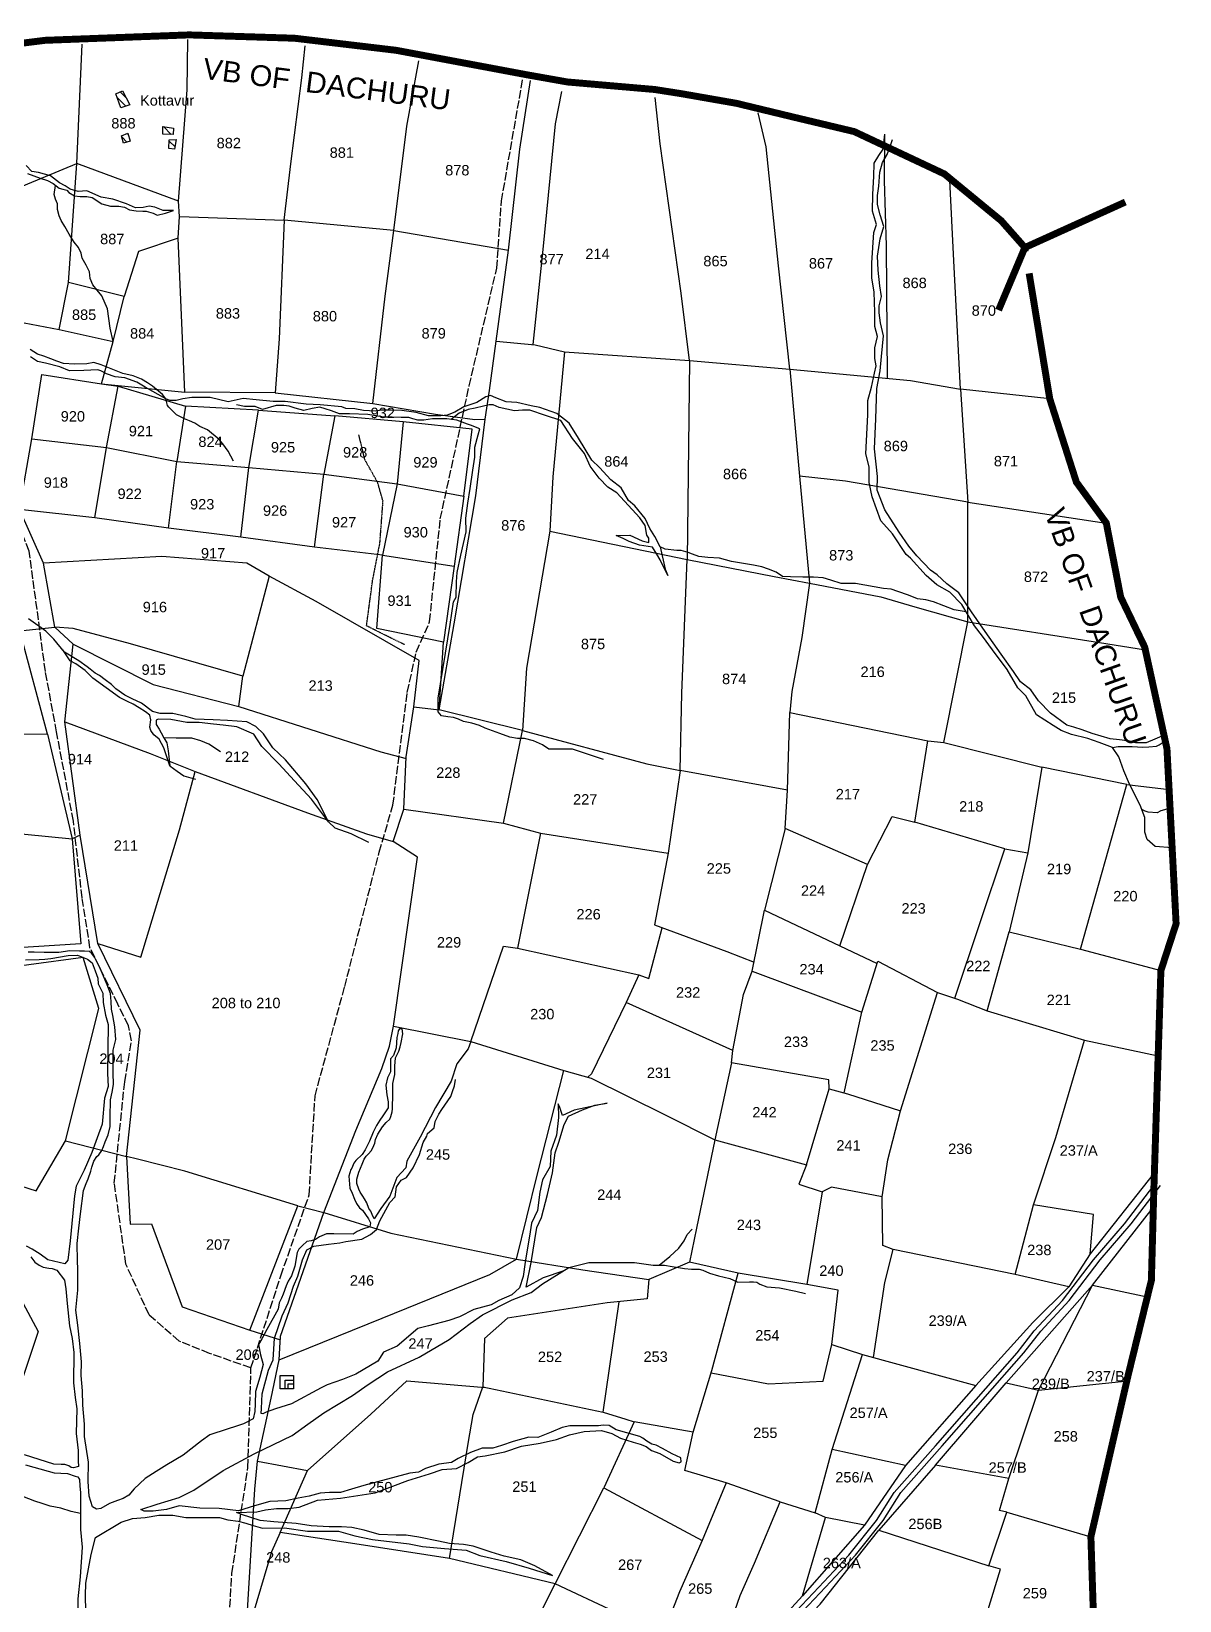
# Model space of a CAD drawing. Header units: inches. Extents: x 339104 to 349025, y 1581789 to 1595836.
# Drawn here: x 345036 to 346689, y 1591636 to 1593895 of the extents above; entities that cross this region are included whole.
import ezdxf

# ---------------------------------------------------------------- set-up
doc = ezdxf.new("R2010")
doc.units = ezdxf.units.IN
doc.header["$MEASUREMENT"] = 0
for name, pattern in [('ACAD_ISO02W100', [15, 12, -3]), ('ACAD_ISO03W100', [30, 12, -18]), ('ACAD_ISO07W100', [3, 0, -3]), ('BORDER', [1.75, 0.5, -0.25, 0.5, -0.25, 0, -0.25])]:
    doc.linetypes.add(name, pattern=pattern)
for name, color, linetype in [('CARTTRACK', 30, 'ACAD_ISO02W100'), ('NALA', 4, 'Continuous'), ('SQUAREWELL', 5, 'Continuous'), ('SURVEY_BND', 7, 'Continuous'), ('SURVEY_NO', 7, 'Continuous'), ('VILLAGE_AREA', 1, 'Continuous'), ('ZTEXT', 7, 'Continuous')]:
    doc.layers.add(name, color=color, linetype=linetype)
for name, color, linetype, lineweight in [('FOOTPATH', 150, 'ACAD_ISO07W100', 30), ('ROAD', 1, 'Continuous', 25), ('VILL_BOUNDARY', 6, 'BORDER', 30)]:
    doc.layers.add(name, color=color, linetype=linetype, lineweight=lineweight)
doc.styles.get("Standard").update_dxf_attribs({"font": 'arial.ttf'})

msp = doc.modelspace()

# ---------------------------------------------------------------- hatches: boundary and pattern name
at = {"layer": 'VILLAGE_AREA'}
h = msp.add_hatch(dxfattribs=at)
h.set_pattern_fill('ANSI31', color=256, scale=70.664181, angle=89.8223, style=0)
h.set_pattern_definition([(134.82225, (338569.871, 1581897.7874), (-6.265237, -6.2264835), [])])
h.paths.add_polyline_path([(345167.1, 1593809.4), (345157.8, 1593805.2), (345164.7, 1593785.1), (345177.6, 1593789.3)])
h.paths.add_polyline_path([(345174.9, 1593748.3), (345166, 1593744.8), (345168.9, 1593734.2), (345178.1, 1593737)])
h.paths.add_polyline_path([(345240.6, 1593755.7), (345225.1, 1593758.1), (345225.4, 1593747.2), (345240, 1593746.7)])
h.paths.add_polyline_path([(345244.7, 1593739.5), (345234.6, 1593739), (345234.1, 1593726.5), (345242.3, 1593725.5)])
h.paths.add_polyline_path([(345142.1, 1593745.7), (345238.3, 1593745.4), (345238.5, 1593799.2), (345142.3, 1593799.5)], flags=9)

# ---------------------------------------------------------------- linework, layer by layer
at = {"layer": 'CARTTRACK'}
for points in [[(345315.6, 1591521.9), (345324.7, 1591675.3), (345347.9, 1591827.7), (345352.2, 1591971), (345395.2, 1592103.8), (345436, 1592220.4), (345444.5, 1592362.9), (345487.1, 1592520), (345536.8, 1592713.7), (345556.6, 1592781.3), (345577.3, 1592943.6), (345590.2, 1593001.6), (345609.4, 1593045.3), (345624.8, 1593193.2), (345666.4, 1593384.7), (345706.1, 1593554.2), (345712.8, 1593650.9), (345743.5, 1593826.3)], [(345352.2, 1591971), (345292.7, 1591992), (345248.7, 1592009.8), (345205.5, 1592047.4), (345172.2, 1592120.4), (345155.4, 1592237.1), (345170.4, 1592383), (345180.4, 1592442), (345175.9, 1592463.7), (345160.6, 1592494.8), (345120.4, 1592575.8), (345109.1, 1592647.9), (345096.6, 1592758.2), (345072.4, 1592886.6), (345056.3, 1592973.8), (345038.3, 1593107.1), (345033.1, 1593146.6), (344987.1, 1593258.8), (344978.7, 1593282.7)]]:
    msp.add_lwpolyline(points, dxfattribs=at)
at = {"layer": 'FOOTPATH', "ltscale": 0.0001}
msp.add_lwpolyline([(345573.6, 1593012), (345538.2, 1593029.4), (345518.6, 1593039.3), (345527.3, 1593104.6), (345537.8, 1593158.2), (345542.3, 1593219), (345534.6, 1593245.8), (345516.2, 1593278.4), (345507.5, 1593314.5)], dxfattribs=at)
at = {"layer": 'NALA'}
for points in [[(346678.4, 1592719.6), (346653.8, 1592721.9), (346642.4, 1592731.6), (346639.2, 1592742.2), (346638.9, 1592763.3), (346632.4, 1592781.2), (346617.1, 1592811.6), (346608.6, 1592830.7), (346601.4, 1592850.8), (346592.5, 1592864.2), (346573.4, 1592871.6), (346557.2, 1592877.3), (346533.3, 1592882.7), (346518.7, 1592888.8), (346507.3, 1592895.7), (346483, 1592911.2), (346467.6, 1592938.4), (346456.3, 1592950.2), (346440.8, 1592976.6), (346419.8, 1593004.6), (346405.3, 1593024.6), (346393.9, 1593039.2), (346375.4, 1593070.1), (346358.4, 1593088), (346339.7, 1593098.2), (346324.3, 1593112), (346301.7, 1593136.8), (346295.6, 1593142.1), (346275.6, 1593171.7), (346259, 1593190.4), (346246.5, 1593225), (346242.1, 1593245.7), (346242.2, 1593268), (346237.4, 1593287.1), (346240.5, 1593342.9), (346240.5, 1593363.9), (346245.5, 1593383), (346250, 1593402.9), (346252.5, 1593413.4), (346250.5, 1593424.4), (346250.5, 1593439.4), (346254.2, 1593455.8), (346250.2, 1593470), (346250.3, 1593491.1), (346249.2, 1593519.5), (346246, 1593540.2), (346246, 1593561.7), (346249, 1593605.7), (346252.7, 1593617), (346247.1, 1593636.1), (346247.6, 1593660.5), (346248.9, 1593686.2), (346249.3, 1593705.2), (346255.9, 1593716.6), (346262.4, 1593725.5), (346264.9, 1593746.9)], [(346666.7, 1592881.9), (346653.7, 1592876.4), (346640.9, 1592870.7), (346625.6, 1592870.7), (346613.4, 1592873.9), (346602.8, 1592875.4), (346589.1, 1592876.8), (346563.4, 1592884.5), (346549, 1592889.5), (346536.7, 1592893.7), (346526.9, 1592896.3), (346503.3, 1592913.8), (346485.8, 1592931.2), (346475, 1592947.4), (346460.1, 1592958.8), (346450.2, 1592973.6), (346432.1, 1592998.7), (346409, 1593031.3), (346389.4, 1593059.3), (346371.5, 1593086.6), (346353.9, 1593100), (346340.2, 1593112.6), (346330.4, 1593119.7), (346310.9, 1593139.9), (346299.2, 1593154), (346285.5, 1593174.4), (346264.6, 1593206.3), (346253.9, 1593234.7), (346254.4, 1593254.4), (346249.9, 1593294), (346251.6, 1593337.3), (346253, 1593381.1), (346258.2, 1593406.2), (346260.1, 1593426.9), (346262.6, 1593456.9), (346258.4, 1593475.3), (346256.7, 1593489.9), (346256.7, 1593500.2), (346260, 1593513.5), (346257.4, 1593528.7), (346255.1, 1593551.4), (346254, 1593571.5), (346258, 1593596.4), (346263.3, 1593614.3), (346257.9, 1593630.9), (346254, 1593645.8), (346254.2, 1593659), (346256.3, 1593672.1), (346257.7, 1593692.4), (346261.2, 1593706.1), (346268, 1593717.7), (346272.8, 1593730.8), (346275.8, 1593739.2)], [(345030.4, 1593690.4), (345048.5, 1593683.7), (345059.4, 1593680.4), (345067.2, 1593676.1), (345076, 1593669.4), (345081.1, 1593667.9), (345086.9, 1593666.7), (345090.2, 1593663.3), (345098, 1593658.5), (345106.5, 1593657.2), (345115.9, 1593657.2), (345123.4, 1593656), (345137.3, 1593646.7), (345150, 1593643.6), (345161.8, 1593643.6), (345170, 1593641.8), (345177.2, 1593638.4), (345186.9, 1593636.9), (345196.3, 1593636.2), (345201.1, 1593636.2), (345211.4, 1593633.2), (345217.1, 1593630.7), (345229.3, 1593633.4), (345240.5, 1593637), (345225.9, 1593637.1), (345213.9, 1593642.2), (345205.7, 1593643.5), (345197.2, 1593641.4), (345186, 1593641.1), (345173, 1593646.6), (345153.1, 1593653.3), (345136.4, 1593656.4), (345115.7, 1593665.6), (345103.3, 1593664.7), (345091.8, 1593668.1), (345084.6, 1593672.6), (345076.7, 1593676.9), (345063.8, 1593687.2), (345046.2, 1593692.1), (345036.9, 1593693.3), (345028.4, 1593702.1)], [(345153.7, 1593448.7), (345149.5, 1593468), (345145.8, 1593495.7), (345137.3, 1593514.5), (345130.9, 1593522.5), (345124.6, 1593530), (345120.8, 1593539.1), (345119.8, 1593548.7), (345115, 1593558.3), (345109.2, 1593568.5), (345107.6, 1593576), (345103.9, 1593584), (345097.5, 1593591.5), (345090.4, 1593603), (345084.4, 1593614.3), (345079.1, 1593623), (345076.2, 1593629.4), (345073.6, 1593638.7), (345073.6, 1593646.6), (345070.6, 1593653.4), (345068.7, 1593660.1), (345070.8, 1593673.4)], [(346381.7, 1593059.5), (346364.7, 1593062.2), (346334.7, 1593073.7), (346323.9, 1593076.8), (346311.8, 1593078.1), (346298.9, 1593083.5), (346283.7, 1593088.8), (346273.8, 1593092.3), (346263, 1593093.3), (346222.5, 1593100.3), (346202.1, 1593100.5), (346187, 1593104.9), (346176.1, 1593108.4), (346161.9, 1593109.6), (346146.5, 1593109.6), (346128.8, 1593110), (346117.6, 1593110.5), (346108.5, 1593116.7), (346097.2, 1593121.1), (346087.7, 1593124.2), (346075.7, 1593126.5), (346044, 1593131.9), (346026.6, 1593136.9), (346009.9, 1593137.5), (345996.8, 1593139.1), (345987.8, 1593142.4), (345981.4, 1593144.7), (345971.3, 1593147.9), (345965.5, 1593147.9), (345948.5, 1593149.7), (345941.5, 1593153), (345933.7, 1593167.8), (345926.2, 1593179.6), (345919.6, 1593194), (345904.6, 1593212), (345895.5, 1593219.8), (345885.3, 1593238.2), (345870.3, 1593249.4), (345854.1, 1593267.1), (345842.7, 1593277.7), (345823.8, 1593309.5), (345810.2, 1593331.1), (345792.3, 1593345), (345768, 1593353.5), (345755.4, 1593356.1), (345734.9, 1593361), (345719.7, 1593362), (345704.6, 1593367.6), (345697, 1593370.7), (345690.5, 1593368.8), (345677.6, 1593361), (345658.7, 1593354.6), (345645.8, 1593346.9), (345634.6, 1593342.6), (345625.7, 1593341.7), (345607.9, 1593341.7), (345590, 1593346.3), (345569.5, 1593349.2), (345554, 1593349.7), (345540.3, 1593349.7), (345531.5, 1593348.2), (345514.4, 1593349.2), (345501.9, 1593351.5), (345488.8, 1593352.3), (345483.1, 1593354.8), (345451.6, 1593357.7), (345431.7, 1593358.6), (345401.3, 1593362.3), (345384.2, 1593362.5), (345359.9, 1593364.9), (345340.9, 1593366.6), (345319.2, 1593361.8), (345293.5, 1593367.9), (345266.9, 1593368.2), (345254, 1593366), (345244.3, 1593363.5), (345235.2, 1593363.6), (345229.7, 1593366.2), (345224.9, 1593372.3), (345216.4, 1593379.6), (345210.5, 1593384.1), (345203.1, 1593389.1), (345194.6, 1593394.4), (345182.8, 1593399.2), (345167.6, 1593402.6), (345151.1, 1593409.4), (345136.7, 1593415), (345126.2, 1593418.2), (345115.8, 1593416.6), (345098.3, 1593416.1), (345082.4, 1593416.9), (345072.5, 1593420.1), (345064.1, 1593423.9), (345053.9, 1593427.4), (345045, 1593430.4), (345034.2, 1593437.1)], [(345229.7, 1593366.2), (345200, 1593383), (345187.8, 1593390.3), (345170.6, 1593396.5), (345156.7, 1593397.7), (345144, 1593402.3), (345135.9, 1593406.5), (345131.7, 1593407.7), (345111.4, 1593406.8), (345090.9, 1593406.2), (345076.8, 1593412.1), (345056.3, 1593417.6), (345045, 1593419.8), (345035, 1593426.7)], [(345326.9, 1593276.5), (345319.6, 1593290.8), (345311.6, 1593301.3), (345306.4, 1593307.5), (345289.6, 1593321.7), (345278.6, 1593326.3), (345271.6, 1593331), (345263.6, 1593334.2), (345256.7, 1593337.5), (345245, 1593343.1), (345241.1, 1593346.9), (345233.8, 1593354.1), (345232, 1593356.4), (345229.7, 1593366.2)], [(345859.9, 1592846.9), (345834, 1592855.5), (345815.3, 1592861.7), (345795.9, 1592861.7), (345780.9, 1592861.8), (345772, 1592868.1), (345758.9, 1592874), (345745.9, 1592877.3), (345735.8, 1592877.3), (345724.7, 1592879.3), (345710.3, 1592884.3), (345689.2, 1592892.2), (345681.1, 1592895.7), (345670, 1592899), (345658, 1592901.8), (345651.1, 1592904.9), (345643.7, 1592907.5), (345635.6, 1592908.2), (345626.7, 1592910), (345621.5, 1592915.7), (345621.5, 1592921.5), (345621.5, 1592935), (345639.1, 1593041.1), (345643.8, 1593074), (345647.8, 1593080.8), (345648.3, 1593102.7), (345648.9, 1593116), (345654.1, 1593141.1), (345662.1, 1593174.6), (345661.6, 1593194.5), (345664.2, 1593215.7), (345668, 1593237.1), (345671.4, 1593263.5), (345674.5, 1593282), (345674.5, 1593296.4), (345679.2, 1593314.4), (345681.7, 1593323.1), (345668.3, 1593328.1), (345663.7, 1593329.7), (345648.6, 1593335.4), (345634.2, 1593337.1), (345613.7, 1593337.4), (345601.2, 1593335.5), (345592.5, 1593335.5), (345585.4, 1593337.5), (345579.4, 1593339.4), (345568.2, 1593339.4), (345555.7, 1593339.5), (345543.7, 1593339.5), (345520.2, 1593343.4), (345494.2, 1593344.6), (345479.7, 1593344.6), (345468, 1593348.7), (345459, 1593351.5), (345451.1, 1593354.2), (345440.5, 1593352.4), (345428.5, 1593349.4), (345415.7, 1593352.7), (345407, 1593355.7), (345399.3, 1593356.3), (345388.4, 1593356.3), (345368.8, 1593350.7), (345358.4, 1593355.3), (345342.9, 1593355.1), (345331.2, 1593357.3)], [(345941.5, 1593153), (345948.3, 1593120.7), (345952.5, 1593111.6), (345941.2, 1593134.4), (345936.6, 1593142.4), (345930.5, 1593152.8), (345911.5, 1593155.6), (345896.8, 1593160.9), (345888.1, 1593164.9), (345877.8, 1593169.6), (345897.4, 1593169.8), (345915.3, 1593161.5), (345924.8, 1593159.4), (345925, 1593165.3), (345922.1, 1593169.7), (345919.6, 1593184), (345912.2, 1593194.6), (345879, 1593230.8), (345866, 1593239.1), (345853.4, 1593252), (345840.3, 1593269.1), (345832.2, 1593287.6), (345815.1, 1593308.9), (345798.4, 1593334.8), (345776, 1593342.3), (345753.5, 1593349.9), (345743, 1593349.9), (345731.7, 1593348.6), (345709.3, 1593353.7), (345701.1, 1593357.5), (345695, 1593357.6), (345686.8, 1593355.7), (345674.8, 1593352.8), (345665, 1593350.7), (345651.8, 1593345.3), (345640.3, 1593336.3)], [(345521.9, 1592727.6), (345496.3, 1592739.8), (345473.4, 1592748.2), (345463.7, 1592757.2), (345447.5, 1592789.5), (345431, 1592811.7), (345401.9, 1592846.3), (345383.5, 1592863.7), (345370.1, 1592883.9), (345359.4, 1592894.3), (345346.2, 1592900.9), (345318.5, 1592903.1), (345297.6, 1592903.8), (345272, 1592905), (345258.5, 1592908.8), (345239.7, 1592913), (345221.3, 1592913.1), (345210.6, 1592915.9), (345194.5, 1592928.2), (345181, 1592934.1), (345170.6, 1592939.7), (345157.8, 1592948.8), (345151.5, 1592955), (345142.5, 1592961.6), (345133.9, 1592967.6), (345127.7, 1592971.4), (345120.7, 1592977), (345116.2, 1592980.4), (345104.5, 1592989.1), (345083.7, 1593001.5), (345068.4, 1593020.1), (345056.8, 1593031.6), (345031.9, 1593049.5)], [(345235.5, 1592837.6), (345226.8, 1592863.8), (345220, 1592876), (345212.2, 1592882.5), (345207.8, 1592888.6), (345206.8, 1592893.4), (345208.2, 1592904.2), (345206.5, 1592910.7), (345200.4, 1592915.5), (345191.3, 1592921.3), (345182.5, 1592926.4), (345174.3, 1592930.2), (345163.1, 1592936), (345124.7, 1592964.1), (345113.5, 1592975), (345100, 1592984.6), (345092.1, 1592989), (345081.2, 1593004.6)], [(345463.7, 1592757.2), (345439.1, 1592789.7), (345414.8, 1592816), (345392.4, 1592840.5), (345368, 1592865.8), (345356.1, 1592883.5), (345331.7, 1592893.8), (345312.3, 1592896.5), (345298.1, 1592897.6), (345277.7, 1592900), (345259.7, 1592900.4), (345236.7, 1592904.3), (345218.7, 1592905), (345215.7, 1592903.7), (345215.7, 1592897.2), (345220.1, 1592890.7), (345223.1, 1592885.3), (345226.8, 1592878.2), (345231.2, 1592871), (345232.9, 1592859.5), (345235.5, 1592837.6), (345246, 1592830.1), (345255.5, 1592823.3), (345272.5, 1592818.8)], [(345308.4, 1592857.8), (345291.6, 1592868.9), (345279.8, 1592873.9), (345267.2, 1592877.4), (345260.3, 1592877.8), (345253.1, 1592877.8), (345244.7, 1592877.8), (345226.8, 1592878.2)], [(346592.5, 1592864.2), (346600.8, 1592865.8), (346621, 1592865.7), (346636.1, 1592864.7), (346644.9, 1592865.1), (346655.9, 1592866), (346659.9, 1592868.2), (346668.5, 1592873.7)], [(346675.3, 1592779.1), (346670.5, 1592775.2), (346662, 1592772.8), (346656.9, 1592770), (346643.7, 1592770.9), (346639.5, 1592772.7), (346634.6, 1592775)], [(345668.6, 1592440.8), (345665.1, 1592430.4), (345648.8, 1592409), (345640.4, 1592384), (345617.9, 1592346.1), (345595.7, 1592303.2), (345576.4, 1592268.9), (345575.3, 1592259.2), (345562.2, 1592245.3), (345552.1, 1592218.4), (345539.1, 1592200.7), (345529.5, 1592185.5), (345526.7, 1592191.9), (345524.9, 1592196.9), (345522.1, 1592200.7), (345519.2, 1592208.5), (345515.8, 1592214.5), (345513.4, 1592218.5), (345509.2, 1592224), (345507.3, 1592228.4), (345504.5, 1592236.4), (345504.5, 1592242.6), (345507.7, 1592253.1), (345512.3, 1592264.5), (345515.2, 1592271.6), (345518, 1592276), (345521.2, 1592279.2), (345525.4, 1592283.4), (345527.4, 1592287.7), (345530.6, 1592294.5), (345531.6, 1592299.7), (345535, 1592307.4), (345541.7, 1592318.3), (345546.9, 1592324.2), (345552.3, 1592329.4), (345553.7, 1592332.8), (345555.3, 1592339.6), (345556.1, 1592343.9), (345556.1, 1592351.3), (345556.2, 1592358.3), (345556.2, 1592366.7), (345556.2, 1592373), (345556.2, 1592380.4), (345559.3, 1592393.5), (345559.3, 1592405.7), (345560.2, 1592417.6), (345565.2, 1592427.2), (345566.8, 1592433.5), (345568.6, 1592439.5), (345570.6, 1592451.9), (345570.1, 1592459), (345565.9, 1592459), (345564.3, 1592456.1), (345563.5, 1592452.7), (345562.4, 1592446.9), (345561.2, 1592432), (345557.2, 1592421), (345553, 1592415.8), (345552.9, 1592404.3), (345552.9, 1592397.1), (345548.7, 1592388.6), (345546.5, 1592378.1), (345547.6, 1592364.3), (345549.8, 1592354.2), (345549.8, 1592345.6), (345546.1, 1592339.8), (345541.9, 1592333.9), (345537.9, 1592327.7), (345533.1, 1592320), (345528.1, 1592310.5), (345522.6, 1592297.3), (345516.4, 1592285), (345512.4, 1592278.2), (345503.4, 1592269.7), (345500.4, 1592265.7), (345497.2, 1592258.5), (345496, 1592256.8), (345492.9, 1592246.9), (345494.5, 1592229.8), (345497.7, 1592222.6), (345501.2, 1592214.2), (345504.2, 1592207.6), (345508.4, 1592201.6), (345512.6, 1592198.4), (345521.3, 1592185.5), (345524.3, 1592179.9), (345523.5, 1592174.1), (345512.7, 1592170.6), (345505.1, 1592167.4), (345499.5, 1592163.8), (345471.5, 1592163.9), (345460.9, 1592163.9), (345450.7, 1592159.6), (345445.3, 1592156), (345439, 1592153.8), (345432.6, 1592152.9), (345426.2, 1592147.5), (345421, 1592141.9), (345418.6, 1592137.2), (345415.5, 1592117.5), (345410.6, 1592103.8), (345405.8, 1592096.2), (345402.8, 1592089.2), (345398.6, 1592077.3), (345396, 1592071.7), (345393, 1592064.6), (345391.5, 1592055.6), (345375.2, 1592026.6), (345367.6, 1592013.1), (345363, 1592004.9), (345366, 1591989.7), (345369.9, 1591975.9), (345364.9, 1591957.8), (345358.6, 1591937.1), (345358, 1591919.6), (345357.9, 1591908.2), (345355.5, 1591897.6), (345341.5, 1591890.4), (345331.3, 1591887.2), (345318.1, 1591883.1), (345293, 1591874.8), (345281.2, 1591866), (345254.7, 1591845.7), (345231.3, 1591831.4), (345215.7, 1591821.9), (345199.7, 1591812), (345184.1, 1591797), (345176.4, 1591788.1), (345168, 1591783.1), (345159.9, 1591780.3), (345148.5, 1591776), (345136.1, 1591768.9), (345129.9, 1591767.9), (345123.9, 1591771.1), (345119.2, 1591786.4), (345118, 1591807.8), (345118.1, 1591835.2), (345112.4, 1591872.3), (345112.5, 1591890.2), (345110, 1591917.5), (345109.8, 1591937.9), (345107.9, 1591960), (345108, 1591979.9), (345105.9, 1592006.3), (345103, 1592032.7), (345100.2, 1592054.2), (345102.9, 1592082.8), (345102.8, 1592113.3), (345102.5, 1592125.3), (345101.9, 1592150.3), (345104.4, 1592172.4), (345106.9, 1592193.1), (345111.1, 1592226.7), (345115.1, 1592236.4), (345117.9, 1592243.3), (345121.5, 1592254.2), (345122.9, 1592259.9), (345126.1, 1592268.9), (345130.4, 1592275.2), (345133.2, 1592278), (345137.3, 1592284), (345139.8, 1592290), (345142.3, 1592296.5), (345146.8, 1592306.8), (345149.7, 1592318.8), (345149.7, 1592338), (345149.8, 1592351.4), (345150, 1592357.1), (345152.5, 1592368), (345154.5, 1592379.1), (345153.8, 1592396.1), (345153.9, 1592410.4), (345153.9, 1592428.4), (345157.7, 1592444), (345156, 1592462.1), (345153.4, 1592478.4), (345151.3, 1592487.6), (345151.1, 1592498.7), (345150.1, 1592510), (345145.2, 1592522.4), (345138.5, 1592538.6), (345134.6, 1592547.3), (345130.6, 1592554.9), (345126.7, 1592562.5), (345122.7, 1592568), (345119.5, 1592570.3), (345112.6, 1592571), (345105.5, 1592571.2), (345091.4, 1592571.3), (345075.8, 1592568.9), (345054.3, 1592568.9), (345040.3, 1592569.7), (345031.5, 1592569.7)], [(345027.7, 1592558.4), (345047.5, 1592559.2), (345055.5, 1592559.4), (345064.3, 1592560.4), (345089.1, 1592564.9), (345102.6, 1592565.2), (345116.9, 1592559.4), (345123.4, 1592554.2), (345128, 1592542.9), (345131.6, 1592532.3), (345132, 1592523.8), (345138.8, 1592510.4), (345139.5, 1592497), (345142.6, 1592478.8), (345146.4, 1592465.5), (345145.6, 1592394.9), (345146.4, 1592376.1), (345141.1, 1592359.5), (345138.1, 1592321.8), (345130.6, 1592302.4), (345123.3, 1592281), (345112.1, 1592255.8), (345100.7, 1592232.9), (345098.2, 1592218.9), (345092.1, 1592154.2), (345088.7, 1592126.4), (345084.3, 1592120.9), (345059.7, 1592126.6), (345048.8, 1592135), (345037.1, 1592142.1), (345028.8, 1592146.2)], [(345802.5, 1592111), (345772.7, 1592100.7), (345748.5, 1592087.4), (345755.6, 1592122.9), (345763.7, 1592173), (345770.5, 1592187.5), (345779.2, 1592220.5), (345786.5, 1592251.8), (345790.2, 1592280.5), (345795.5, 1592295.9), (345803.1, 1592321.6), (345809.4, 1592333.7), (345829.3, 1592342.4), (345847.3, 1592349.2), (345865, 1592352.1), (345817.3, 1592342), (345805.8, 1592336.8), (345800.9, 1592334.3), (345798.8, 1592340.2), (345796.8, 1592346.1), (345794.5, 1592351.2), (345795, 1592331.4), (345792.2, 1592306.1), (345784.1, 1592282.9), (345782.9, 1592260.8), (345772.1, 1592241.9), (345767.9, 1592224.1), (345764.6, 1592197.7), (345756.1, 1592179.4), (345754, 1592166.9), (345747, 1592123.5), (345744.3, 1592102.8), (345739, 1592086.2), (345727.7, 1592076.4), (345709.2, 1592068.1), (345698.2, 1592062), (345672.9, 1592055), (345652.4, 1592044.5), (345637.1, 1592039.4), (345608, 1592031.6), (345592.6, 1592028), (345562.7, 1592002.3), (345543.1, 1591994), (345535, 1591981), (345503.1, 1591962.3), (345483.9, 1591954.3), (345462.1, 1591946.7), (345453.2, 1591942.5), (345410.6, 1591919.6), (345387.6, 1591912.4), (345374, 1591907.2), (345369.4, 1591904.8), (345366.9, 1591905.3), (345367.2, 1591912.8), (345368.1, 1591934), (345377.2, 1591967.9), (345384, 1591982.5), (345385.9, 1592014.1), (345397, 1592046.3), (345405.8, 1592065), (345413.4, 1592088.6), (345419.8, 1592103.2), (345426.3, 1592126.7), (345432.6, 1592141.1), (345442.8, 1592146.2), (345463.9, 1592149.2), (345480.1, 1592151.2), (345488.9, 1592153.2), (345512, 1592156.5), (345524.4, 1592163.1), (345533.1, 1592170.5), (345537.5, 1592182.8), (345551.9, 1592209.4), (345559.6, 1592217.3), (345561.7, 1592232), (345568.2, 1592241.5), (345576.2, 1592245.3), (345585.5, 1592259), (345595, 1592278.5), (345600, 1592295.4), (345605.2, 1592304.9), (345606.5, 1592308.5), (345615.7, 1592316.9), (345617.6, 1592325.6), (345622.7, 1592336.4), (345627.1, 1592343.3), (345639.8, 1592361.6), (345642.4, 1592368.8), (345645.2, 1592377.3), (345646.5, 1592386.5)], [(345940.1, 1592118.8), (345955.4, 1592131.5), (345968.4, 1592143.3), (345975.7, 1592153.9), (345980.3, 1592163.1), (345987.5, 1592171)], [(345035.3, 1592131.2), (345041.1, 1592123.1), (345047.1, 1592118.8), (345053.1, 1592116.2), (345061.4, 1592114.6), (345066.2, 1592114.2), (345072.6, 1592111.9), (345083.7, 1592097.3), (345085.6, 1592084.8), (345087.8, 1592063.9), (345091.1, 1592031.8), (345094.9, 1592013.3), (345097.1, 1591993.5), (345096.5, 1591949.5), (345098.9, 1591928.5), (345101.7, 1591912), (345100.7, 1591876.6), (345103.3, 1591852.4), (345103.4, 1591837.4), (345103.7, 1591829), (345096.6, 1591827.3), (345093.3, 1591827.7), (345090.1, 1591830), (345084.3, 1591831.9), (345079, 1591832.1), (345068.4, 1591832.7), (345026, 1591845.8)], [(345114.3, 1591620.8), (345114.2, 1591643.5), (345114.6, 1591661.3), (345122.3, 1591702.5), (345128.4, 1591726.8), (345165.5, 1591749.2), (345181.5, 1591754.4), (345200, 1591755.6), (345219.5, 1591759), (345239.7, 1591759), (345258.4, 1591756), (345293.7, 1591755.7), (345307, 1591755.6), (345318.9, 1591752.3), (345333.8, 1591750.6), (345344.8, 1591747.8), (345355.2, 1591744.3), (345368.9, 1591740.5), (345400.4, 1591740.8), (345433.7, 1591736.1), (345478, 1591736), (345501.6, 1591729.5), (345527, 1591724.2), (345579.8, 1591718), (345599.1, 1591714), (345630.9, 1591711.2), (345662, 1591708.6), (345681.8, 1591700.9), (345719.8, 1591692.4), (345752.9, 1591682.7), (345786.1, 1591672.2), (345760.8, 1591686.2), (345740.8, 1591694.8), (345716.5, 1591699.9), (345697.8, 1591706.1), (345672.3, 1591714.7), (345658, 1591716.9), (345638.2, 1591718.4), (345622, 1591721.5), (345593.8, 1591727.3), (345575.5, 1591730.2), (345561.2, 1591730.3), (345536.7, 1591731.2), (345515.1, 1591737.7), (345497.6, 1591741.3), (345482.5, 1591742.1), (345464.6, 1591742.2), (345438.8, 1591743.7), (345417.1, 1591747.3), (345384.9, 1591749.5), (345365.3, 1591751.4), (345338.5, 1591760.3), (345331.3, 1591763.2), (345360.8, 1591764.1), (345373.1, 1591766.6), (345389.1, 1591768.6), (345405.7, 1591768.6), (345421.5, 1591770.8), (345447.8, 1591780.6), (345480.9, 1591783.8), (345531.2, 1591791.1), (345578, 1591809), (345609.4, 1591818.6), (345627.5, 1591824.8), (345648.3, 1591826.1), (345664.9, 1591835), (345678.3, 1591843.1), (345689.3, 1591844.5), (345717.8, 1591850.5), (345741.7, 1591858.3), (345768.6, 1591863), (345792.1, 1591868.1), (345810.7, 1591875), (345831.9, 1591879.7), (345856.9, 1591880.9), (345871.8, 1591876.7), (345884.3, 1591870.2), (345902.3, 1591864.3), (345912.5, 1591861.2), (345921.2, 1591858), (345928.9, 1591852.2), (345940.9, 1591847.7), (345959.8, 1591836.8), (345968.5, 1591834.5), (345971.6, 1591835.7), (345971.2, 1591841.6), (345958.5, 1591847.2), (345944.8, 1591855.3), (345935.5, 1591859.7), (345929.1, 1591861.4), (345922, 1591865.8), (345916.4, 1591870), (345911.8, 1591872.3), (345878.1, 1591882.2), (345868.1, 1591888.2), (345859.2, 1591888.7), (345852.5, 1591887.5), (345842.8, 1591887.5), (345830.3, 1591887.5), (345819.7, 1591887.6), (345811.4, 1591887.6), (345800.2, 1591885.1), (345784.5, 1591878.7), (345765.1, 1591871.1), (345752, 1591871.4), (345729.7, 1591865.2), (345712.7, 1591859.2), (345700.6, 1591855.5), (345685, 1591855.6), (345668.4, 1591849.4), (345650.6, 1591840.7), (345641, 1591834.7), (345622.5, 1591832.7), (345603.3, 1591826.3), (345593.6, 1591820.9), (345580.7, 1591819.7), (345514.8, 1591802), (345497.1, 1591796.4), (345481.1, 1591791.9), (345465.1, 1591791.8), (345452, 1591790.6), (345435.8, 1591786.4), (345420, 1591783.8), (345402.6, 1591779.6), (345379.3, 1591778.9), (345357.5, 1591772.5), (345334.2, 1591765.5), (345306.6, 1591768.7), (345278.5, 1591769), (345248.7, 1591772.7), (345230.8, 1591767.1), (345211.2, 1591765.1), (345198.3, 1591765.1), (345193.4, 1591767.2), (345217.3, 1591775), (345248.9, 1591784.7), (345270.1, 1591795), (345312.3, 1591823.3), (345356.7, 1591847.4), (345411.3, 1591873.9), (345434.2, 1591890.3), (345457.3, 1591906.2), (345498.4, 1591931.5), (345520.9, 1591947.2), (345548.6, 1591965.3), (345594.5, 1591986.7), (345637.6, 1592011.9), (345667.8, 1592035.1), (345685.3, 1592047.3), (345728.1, 1592069.3), (345755.6, 1592079.6), (345771.8, 1592092), (345810, 1592115.7), (345838.8, 1592122.8), (345872.9, 1592123), (345904.4, 1592122.9), (345931, 1592118.9), (345947.7, 1592118.8), (345958.8, 1592117.2), (345976.4, 1592114.3), (345986.6, 1592113.1), (345991.9, 1592113.4), (345997.4, 1592113.3), (346002.8, 1592111.9), (346012.2, 1592107.5), (346025.5, 1592103.5), (346041.7, 1592100), (346053.3, 1592094.4), (346069.7, 1592094.8), (346075.7, 1592095), (346080.6, 1592094.3), (346084.8, 1592091.5), (346094.9, 1592087.8), (346112.9, 1592086.3), (346136.7, 1592081.8), (346150.6, 1592078.1)], [(345027.7, 1591831.7), (345039.6, 1591828), (345068.9, 1591820.1), (345087.9, 1591818.9), (345098.9, 1591815.5), (345103, 1591814.5), (345105.4, 1591810.4), (345105.9, 1591801.2), (345106.8, 1591791.1), (345106.9, 1591761.3), (345106.8, 1591738.5), (345109.1, 1591713.1), (345106.1, 1591670.4), (345102.9, 1591638.5), (345102.7, 1591615.4)], [(345106.9, 1591761.3), (345093.2, 1591764.5), (345078.6, 1591769), (345063.3, 1591772.1), (345051.8, 1591775.7), (345041, 1591779.5), (345032.4, 1591782.8), (345019.8, 1591787.3), (345006.5, 1591792), (344996.3, 1591796), (344981.3, 1591803.3), (344972.4, 1591807.8), (344958.4, 1591811.4), (344944, 1591816.3)]]:
    msp.add_lwpolyline(points, dxfattribs=at)
at = {"layer": 'ROAD'}
for points in [[(346120.7, 1591603.5), (346169.6, 1591655.6), (346212.7, 1591701.7), (346252.9, 1591751.4), (346278.4, 1591791.7), (346337.6, 1591858.7), (346396.2, 1591925.4), (346455.4, 1591992.7), (346479.6, 1592024.3), (346520.6, 1592068), (346565.2, 1592126.5), (346609.9, 1592178.4), (346652.2, 1592233.7)], [(346130.3, 1591603.5), (346179.2, 1591655.5), (346222.3, 1591701.7), (346262.5, 1591751.3), (346288, 1591791.7), (346347.2, 1591858.7), (346405.8, 1591925.4), (346465, 1591992.6), (346489.2, 1592024.2), (346530.2, 1592068), (346574.8, 1592126.5), (346619.4, 1592178.4), (346661.8, 1592233.7)]]:
    msp.add_lwpolyline(points, dxfattribs=at)
at = {"layer": 'SQUAREWELL'}
for points in [[(345394.4, 1591960.1), (345413.4, 1591960.1), (345413.4, 1591941.1), (345394.3, 1591941.1)], [(345401.3, 1591953.3), (345413.4, 1591953.3), (345413.4, 1591941.1), (345401.3, 1591941.1)], [(345405.7, 1591948.2), (345413.4, 1591948.2), (345413.4, 1591941.1), (345405.7, 1591941.1)]]:
    msp.add_lwpolyline(points, close=True, dxfattribs=at)
at = {"layer": 'SURVEY_BND'}
for points in [[(345247.7, 1593650.6), (345260.1, 1593811.1), (345261.4, 1593883.3)], [(344802, 1593819.1), (344833.6, 1593738.6), (344885.8, 1593614), (345031.1, 1593675.4), (345101.4, 1593705.1), (345109.4, 1593876.6)], [(345399.9, 1593623.2), (345409.5, 1593704.6), (345425.3, 1593828.1), (345430.1, 1593874.3)], [(345558.1, 1593608.2), (345576.5, 1593758.5), (345593.7, 1593852.6)], [(345705, 1593449.3), (345722.8, 1593580.2), (345739.4, 1593725.6), (345754.6, 1593824.3)], [(345758.6, 1593444.2), (345773.1, 1593581), (345790.4, 1593761.9), (345799.5, 1593808.7)], [(345983.7, 1593421.5), (345971.6, 1593518.4), (345941.5, 1593733), (345934.1, 1593799.8)], [(346127.8, 1593408.7), (346111.5, 1593557.6), (346094, 1593728.9), (346082.2, 1593778)], [(346268.8, 1593395.7), (346267.3, 1593586.4), (346264.4, 1593680.4), (346264.9, 1593746.9)], [(344914.5, 1593496.6), (345076.2, 1593466.1), (345089.6, 1593533.8), (345101.4, 1593705.1)], [(345249.3, 1593628.7), (345247.7, 1593650.6), (345101.4, 1593705.1)], [(346502.2, 1593366.1), (346373.7, 1593380), (346364.3, 1593564.6), (346358.3, 1593681)], [(345247.2, 1593597.2), (345249.3, 1593628.7), (345399.9, 1593623.2), (345392.9, 1593452.6), (345386.8, 1593374.8), (345257.2, 1593375.5)], [(345386.8, 1593374.8), (345527.7, 1593359.2), (345545.6, 1593514.1), (345558.1, 1593608.2), (345399.9, 1593623.2)], [(345558.1, 1593608.2), (345722.8, 1593580.2)], [(345136.9, 1593387.5), (345257.2, 1593375.5), (345247.2, 1593597.2), (345190.5, 1593578.4), (345169.4, 1593513.3)], [(345076.2, 1593466.1), (345153.7, 1593448.7), (345169.4, 1593513.3), (345089.6, 1593533.8)], [(345019.2, 1593032.1), (345070, 1593037.4), (345053.7, 1593129.6), (345017.8, 1593209.1), (344971.2, 1593319.5), (344924.7, 1593456.9), (344903.6, 1593457)], [(345743, 1592888.6), (345623.3, 1592918.5), (345644.6, 1593042.4), (345675.7, 1593226.5), (345689.6, 1593337), (345695.7, 1593378.3), (345705, 1593449.3), (345761.2, 1593444), (345803.7, 1593433.7), (345786.7, 1593253.6), (345782.5, 1593175.7), (345749, 1592978.2), (345743, 1592888.6)], [(345136.9, 1593387.5), (345153.7, 1593448.7)], [(345803.7, 1593433.7), (345983.7, 1593421.5), (345980.1, 1593134.7)], [(345983.7, 1593421.5), (346127.8, 1593408.7), (346142.1, 1593254.7), (346156.3, 1593100.6)], [(346127.8, 1593408.7), (346301.7, 1593392.7), (346373.7, 1593380), (346384.3, 1593217.2), (346208.3, 1593247.5), (346142.1, 1593254.7)], [(345036.8, 1593308.3), (345050.9, 1593401.3), (345136.9, 1593387.5), (345161.1, 1593384.3)], [(345144, 1593295.9), (345161.1, 1593384.3), (345258.1, 1593355.4)], [(345527.7, 1593359.2), (345617.9, 1593343.8), (345674.3, 1593336.5), (345689.6, 1593337)], [(345362.9, 1593349.7), (345258.1, 1593355.4), (345245.3, 1593276.1), (345348.9, 1593267.4)], [(345348.9, 1593267.4), (345362.9, 1593349.7), (345472.9, 1593341.4)], [(345571.2, 1593332.8), (345472.9, 1593341.4), (345456.9, 1593257.7)], [(345658.5, 1593225.8), (345670.5, 1593322.3), (345571.2, 1593332.8), (345562.6, 1593243.7)], [(345127.5, 1593194.7), (345018.9, 1593206.6), (345036.8, 1593308.3), (345144, 1593295.9)], [(345233.7, 1593179.8), (345127.5, 1593194.7), (345144, 1593295.9), (345245.3, 1593276.1)], [(345337.8, 1593166.8), (345233.7, 1593179.8), (345245.3, 1593276.1)], [(345443.7, 1593152.8), (345337.8, 1593166.8), (345348.9, 1593267.4), (345456.9, 1593257.7)], [(345541.5, 1593141.2), (345443.7, 1593152.8), (345456.9, 1593257.7), (345562.6, 1593243.7), (345541.5, 1593141.2)], [(345562.6, 1593243.7), (345658.5, 1593225.8), (345644.5, 1593125.4)], [(346384.1, 1593045.1), (346384.3, 1593217.2)], [(346384.3, 1593217.2), (346583.6, 1593187.3)], [(345782.5, 1593175.7), (345980.1, 1593134.7)], [(345378.2, 1593110.8), (345346.1, 1593129.6), (345223.9, 1593139.3), (345053.7, 1593129.6)], [(345623.3, 1592918.5), (345629.2, 1593015.7), (345533.4, 1593035.7), (345541.5, 1593141.2), (345644.5, 1593125.4), (345629.2, 1593015.7)], [(345970.3, 1592830.9), (345972.7, 1592942.2), (345980.1, 1593134.7), (346105.5, 1593110.3), (346156.3, 1593100.6), (346145.1, 1593022.3), (346131, 1592944.6), (346127.9, 1592914.7)], [(345586.9, 1592922.9), (345594.3, 1592989.6), (345446.1, 1593074.2), (345378.2, 1593110.8), (345340.6, 1592967.1)], [(346156.3, 1593100.6), (346259, 1593081.3), (346307.9, 1593066.9), (346384.1, 1593045.1)], [(345059.3, 1592883.6), (345019.2, 1593032.1), (344922.4, 1593065.7), (344913.6, 1592883.5)], [(346349.8, 1592871.3), (346384.1, 1593045.1), (346573.6, 1593015.3), (346639.8, 1593004.8)], [(345334.5, 1592923.4), (345340.6, 1592967.1), (345178.7, 1593013.6), (345096, 1593035.5), (345070, 1593037.4), (345096.4, 1593012.9)], [(345084.4, 1592901.1), (345096.4, 1593012.9), (345211.4, 1592955.1), (345334.5, 1592923.4), (345539.2, 1592857.8), (345575.4, 1592848.2)], [(345572.1, 1592775.4), (345575.5, 1592850.6), (345586.9, 1592922.9), (345623.3, 1592918.5)], [(346121.5, 1592747.6), (346124.4, 1592803), (346127.9, 1592914.7), (346326.7, 1592874)], [(345106.3, 1592737.9), (345084.4, 1592901.1), (345207, 1592855.5), (345271.8, 1592829.5)], [(345715.8, 1592755.2), (345743, 1592888.6), (345922.3, 1592840.8), (345970.3, 1592830.9)], [(344736.8, 1592772.1), (344715.9, 1592876), (344919.7, 1592883.8), (345059.3, 1592883.6), (345095, 1592732.6)], [(346437.6, 1592718.3), (346307.8, 1592756.7), (346326.7, 1592874), (346349.8, 1592871.3), (346490.9, 1592835.7)], [(345419.5, 1592204.6), (345256.8, 1592254.4), (345188.6, 1592271.7), (345173.1, 1592275.5), (345192.6, 1592457.2), (345131.7, 1592582.2), (345193.4, 1592562.4), (345249.4, 1592745.7), (345271.8, 1592829.5), (345433.5, 1592770.2), (345518.7, 1592740.1), (345557, 1592729.1)], [(346124.4, 1592803), (345970.3, 1592830.9), (345952.9, 1592712), (345933.2, 1592608.7), (346037.4, 1592570.5), (346076.5, 1592555.2)], [(346613.2, 1592810.9), (346490.9, 1592835.7), (346470.5, 1592712.8)], [(346546.3, 1592573.7), (346613.2, 1592810.9), (346674, 1592803.5)], [(344732.8, 1592611.2), (344736.8, 1592772.1), (345026.7, 1592739.4), (345095, 1592732.6), (345107.4, 1592581.8), (344947.7, 1592571.7), (344733.4, 1592637.4)], [(345557.3, 1592463.2), (345592, 1592706.5), (345557, 1592729.1), (345572.1, 1592775.4), (345715.8, 1592755.2), (345768.9, 1592740.7), (345736, 1592575.2)], [(346239.8, 1592695.6), (346275.4, 1592764.7), (346307.8, 1592756.7)], [(345131.7, 1592582.2), (345106.3, 1592737.9), (345095, 1592732.6)], [(345768.9, 1592740.7), (345952.9, 1592712)], [(346199.9, 1592578.8), (346239.8, 1592695.6), (346121.5, 1592747.6), (346091.6, 1592630.2)], [(346365.5, 1592503.3), (346437.6, 1592718.3), (346470.5, 1592712.8), (346443.6, 1592599)], [(346073.9, 1592542.1), (346091.6, 1592630.2), (346199.9, 1592578.8), (346253.9, 1592553.2)], [(345085.1, 1592298), (345133.2, 1592488.4), (345110.4, 1592562), (344953.8, 1592540.8), (344850.6, 1592576.8), (344732.8, 1592611.2), (344725.9, 1592494.7), (344715.9, 1592408), (344707.7, 1592309.6)], [(345910.6, 1592536.8), (345925.1, 1592531.5), (345944.1, 1592604.8)], [(346411.9, 1592485), (346443.6, 1592599), (346546.3, 1592573.7), (346662.2, 1592543.1)], [(345668.6, 1592440.8), (345715.7, 1592578.3), (345736, 1592575.2), (345910.6, 1592536.8), (345892.2, 1592497.3)], [(346206.2, 1592367), (346231.8, 1592483.1), (346254.9, 1592556.4), (346340.5, 1592511.5)], [(346045.7, 1592427.9), (346061.2, 1592508.5), (346073.9, 1592542.1), (346231.8, 1592483.1)], [(346260.9, 1592217.2), (346268.9, 1592270.4), (346287.3, 1592341.1), (346340.5, 1592511.5), (346369.3, 1592502), (346411.9, 1592485), (346552.3, 1592442.8)], [(346044, 1592410.4), (346045.7, 1592427.9), (345892.2, 1592497.3), (345842.6, 1592394.6), (345837.2, 1592389.6)], [(345457, 1592194.6), (345503.3, 1592313), (345540.8, 1592402.2), (345551.7, 1592434.2), (345557.3, 1592463.2), (345668.6, 1592440.8), (345802.7, 1592399.3)], [(346652.8, 1592252.6), (346560.6, 1592135.2), (346565.1, 1592192.1), (346478.7, 1592206), (346510.7, 1592302.8), (346552.3, 1592442.8), (346658.2, 1592420.4)], [(346184.4, 1592372.8), (346184.1, 1592386), (346044, 1592410.4), (346019.9, 1592299.6)], [(345734.4, 1592127.5), (345764.3, 1592248.7), (345802.7, 1592399.3), (345842, 1592388.3), (345948.4, 1592335.6), (346019.9, 1592299.6), (345993.8, 1592172.2), (345983.4, 1592123.4)], [(346152.2, 1592263.4), (346184.4, 1592372.8), (346211, 1592365.7), (346287.3, 1592341.1)], [(344994.6, 1592119.3), (345020.3, 1592233.1), (345043.1, 1592226.1), (345085.1, 1592298), (345173.1, 1592275.5), (345178.1, 1592178), (345208.9, 1592178.4), (345253.1, 1592058.8), (345350.6, 1592025.5), (345394.5, 1592011.5)], [(346019.9, 1592299.6), (346152.2, 1592263.4), (346140.8, 1592235.6), (346174.5, 1592224.7)], [(346248.4, 1591985.9), (346264.8, 1592094.1), (346276.6, 1592141.6), (346261.8, 1592147.1), (346260.9, 1592217.2), (346188.1, 1592231.3), (346174.5, 1592224.7), (346152.6, 1592091.1)], [(345350.6, 1592025.5), (345419.5, 1592204.6), (345457, 1592194.6)], [(345392.6, 1591982.8), (345394.8, 1592016.7), (345457, 1592194.6), (345553.4, 1592165.1), (345734.4, 1592127.5)], [(346560.6, 1592135.2), (346529.5, 1592087.7), (346452.3, 1592105.5), (346478.7, 1592206)], [(346563.5, 1592090.2), (346651.3, 1592202.2)], [(346452.3, 1592105.5), (346276.6, 1592141.6)], [(344901.2, 1591931.9), (344962.8, 1592122.3), (344994.6, 1592119.3), (345045.9, 1592023.4), (345005.3, 1591902.5), (344977.2, 1591903.7)], [(345361.4, 1591836.8), (345381.2, 1591927.5), (345392.6, 1591982.8), (345541.2, 1592042.5), (345696, 1592105.8), (345734.4, 1592127.5), (345830.1, 1592112.4), (345925.2, 1592098.5), (345922.5, 1592070.5), (345865.1, 1592064.7), (345721.3, 1592042.8), (345688.3, 1592013.6), (345686.2, 1591943.9)], [(345988.7, 1591878.7), (346015.6, 1591967.2), (346053.6, 1592107.3), (345983.4, 1592123.4), (345925.2, 1592098.5)], [(346014.7, 1591964.2), (346097.4, 1591948.3), (346175.8, 1591952.1), (346188.4, 1592005), (346197.4, 1592083.1), (346152.6, 1592091.1), (346053.6, 1592107.3)], [(346395.7, 1591946), (346477.6, 1592036.4), (346529.5, 1592087.7)], [(346439.5, 1591949.6), (346563.5, 1592090.2)], [(346485.9, 1591939.3), (346563.5, 1592090.2), (346642.6, 1592073.2)], [(345859.4, 1591907.6), (345882.5, 1592066.4)], [(346188.4, 1592005), (346232.5, 1591990.2)], [(346395.7, 1591946), (346294.7, 1591830.6), (346188.9, 1591853.5), (346232.5, 1591990.2), (346395.7, 1591946)], [(345638, 1591696.9), (345501.7, 1591717.7), (345394, 1591734.3), (345433.7, 1591823.3), (345524.8, 1591904.6), (345576.7, 1591952.3), (345690, 1591943.1)], [(345789.9, 1591660.1), (345638, 1591696.9), (345664.9, 1591862.4), (345671.9, 1591903.9), (345686.2, 1591943.9), (345859.4, 1591907.6), (345892, 1591897.5), (345903.9, 1591893.7)], [(346443.1, 1591811.8), (346337.8, 1591831.2), (346439.5, 1591949.6), (346485.9, 1591939.3)], [(346440.6, 1591763.5), (346429.8, 1591765.7), (346443.1, 1591811.8), (346485.9, 1591939.3), (346614.4, 1591952.7)], [(346036.3, 1591805.8), (345976.9, 1591823.5), (345988.7, 1591878.7), (345903.9, 1591893.7), (345860.4, 1591798.6), (346001.8, 1591722.8)], [(346294.7, 1591830.6), (346235.4, 1591744.9), (346179.1, 1591755.6), (346164.3, 1591762.5), (346188.9, 1591853.5)], [(345344.9, 1591582), (345357.7, 1591796.7), (345361.4, 1591836.8), (345433.7, 1591823.3)], [(346337.8, 1591831.2), (346256, 1591737.3), (346414.5, 1591686)], [(346114.3, 1591778.1), (346036.3, 1591805.8), (346001.8, 1591722.8), (345968.9, 1591649), (345949.3, 1591598.6), (346029.4, 1591566.2)], [(345949.3, 1591598.6), (345876.1, 1591619.9), (345789.9, 1591660.1), (345860.4, 1591798.6)], [(346146, 1591642.8), (346062, 1591551.4), (346029.4, 1591566.2), (346056.5, 1591643.5), (346077.2, 1591690.2), (346114.3, 1591778.1), (346164.3, 1591762.5)], [(346235.4, 1591744.9), (346146, 1591642.8), (346179.1, 1591755.6)], [(346406.2, 1591599.6), (346431.4, 1591681.2), (346414.5, 1591686), (346440.6, 1591763.5), (346561.4, 1591728.1)], [(345394, 1591734.3), (345381.7, 1591706.3), (345344.9, 1591582), (345374.4, 1591576.4), (345446.3, 1591565.3), (345710.5, 1591550.2), (345734.6, 1591549.6)], [(346363.5, 1591505.7), (346205.2, 1591539.8), (346104.7, 1591560.1), (346171.8, 1591631), (346256, 1591737.3)], [(346062, 1591551.4), (345979.5, 1591462.1), (345830.4, 1591512), (345763.6, 1591539), (345734.6, 1591549.6), (345789.9, 1591660.1)]]:
    msp.add_lwpolyline(points, dxfattribs=at)
at = {"layer": 'VILL_BOUNDARY', "color": 6, "linetype": 'ACAD_ISO03W100', "lineweight": -2, "ltscale": 3, "const_width": 10}
for points in [[(344879.9, 1593860.5), (345056.1, 1593882.2), (345263.1, 1593890), (345414.9, 1593885.2), (345561.3, 1593867.8), (345751.5, 1593832.2), (345807.9, 1593822.2), (345933.4, 1593811.4), (345972.2, 1593805.3), (346051.1, 1593791.5), (346131.4, 1593772.1), (346220.7, 1593750.8), (346350.5, 1593689.8), (346432.3, 1593622.5), (346466.4, 1593583.9), (346472, 1593583.3)], [(346466.4, 1593583.9), (346611, 1593649.4)], [(346466.4, 1593583.9), (346428.5, 1593493.8)], [(346466.4, 1593583.9), (346428.5, 1593493.8)], [(346466.4, 1593583.9), (346428.5, 1593493.8)], [(346472.5, 1593546.7), (346502.2, 1593366.1), (346540.5, 1593246.2), (346583.6, 1593187.3), (346604.3, 1593080.7), (346638.9, 1593008.7), (346670.9, 1592862.5), (346684.1, 1592610.6), (346662.2, 1592543.1), (346652, 1592226.6), (346648.5, 1592097.1), (346615.5, 1591962.6), (346561.4, 1591728.1), (346565.7, 1591594.7)]]:
    msp.add_lwpolyline(points, dxfattribs=at)
at = {"layer": 'VILLAGE_AREA'}
for points in [[(345157.8, 1593805.2), (345167.1, 1593809.4), (345177.6, 1593789.3), (345164.7, 1593785.1), (345157.8, 1593805.2)], [(345166, 1593744.8), (345174.9, 1593748.3), (345178.1, 1593737), (345168.9, 1593734.2), (345166, 1593744.8)], [(345225.1, 1593758.1), (345240.6, 1593755.7), (345240, 1593746.7), (345225.4, 1593747.2), (345225.1, 1593758.1)], [(345234.6, 1593739), (345244.7, 1593739.5), (345242.3, 1593725.5), (345234.1, 1593726.5), (345234.6, 1593739)]]:
    msp.add_lwpolyline(points, dxfattribs=at)

# ---------------------------------------------------------------- texts
at = {"layer": 'SURVEY_NO'}
for s, p in [('Kottavur', (345192.5, 1593788.2)), ('888', (345151.1, 1593755.3)), ('882', (345302.8, 1593726.8)), ('881', (345465.5, 1593713.1)), ('878', (345631.8, 1593687.7)), ('887', (345135, 1593588.7)), ('877', (345767.5, 1593559.7)), ('214', (345833.6, 1593567.3)), ('865', (346003.5, 1593556.9)), ('867 ', (346155.4, 1593553.7)), ('868', (346290.2, 1593525.5)), ('885', (345094.5, 1593479.7)), ('883', (345301.6, 1593481.6)), ('870', (346389.8, 1593485.7)), ('880', (345441.2, 1593477.6)), ('884', (345178.1, 1593452.8)), ('879', (345597.8, 1593452.9)), ('920', (345078.3, 1593333.4)), ('932', (345524.4, 1593338.4)), ('921', (345176.3, 1593312.2)), ('824', (345276.5, 1593296.8)), ('925', (345380.9, 1593288.9)), ('928', (345484.7, 1593281.6)), ('869', (346263.1, 1593290.7)), ('929', (345585.9, 1593267.2)), ('864', (345860.8, 1593268.5)), ('871', (346421.7, 1593268.9)), ('918', (345053.9, 1593238.1)), ('866', (346031.7, 1593250.4)), ('922', (345160.1, 1593221.9)), ('923', (345264.5, 1593206.9)), ('926', (345369.5, 1593197.7)), ('927', (345468.8, 1593180.9)), ('930', (345571.9, 1593166.6)), ('876', (345712.4, 1593176.5)), ('917', (345280.2, 1593136.3)), ('873', (346184.5, 1593133.4)), ('872', (346464.9, 1593102.5)), ('916', (345196.4, 1593058.9)), ('931', (345548.7, 1593068)), ('875', (345827.2, 1593005.7)), ('915', (345194.7, 1592968.8)), ('216', (346229.7, 1592965.7)), ('213', (345435, 1592945.8)), ('874', (346030.4, 1592955.4)), ('215', (346505.2, 1592928.4)), ('914', (345088.5, 1592840)), ('212', (345314.7, 1592843.4)), ('228', (345618.8, 1592820.5)), ('227', (345815.9, 1592782)), ('217', (346194.1, 1592789.6)), ('218', (346371.7, 1592771.9)), ('211', (345154.7, 1592715.6)), ('225', (346008.3, 1592682.6)), ('219', (346498.2, 1592681.8)), ('224', (346144, 1592650.7)), ('223', (346288.7, 1592625.1)), ('220', (346593.6, 1592642.7)), ('226', (345820.8, 1592616.7)), ('229', (345619.9, 1592576.2)), ('234', (346141.8, 1592537.5)), ('222', (346381.9, 1592542.2)), ('208 to 210', (345295.6, 1592488.9)), ('232', (345964.1, 1592504.1)), ('221', (346497.8, 1592493.3)), ('230', (345754.1, 1592472.9)), ('233', (346119.5, 1592433.1)), ('235', (346243.9, 1592427.8)), ('204', (345133.9, 1592408.7)), ('231', (345922.1, 1592388.4)), ('242', (346074, 1592331.6)), ('241', (346195, 1592283.9)), ('245', (345604, 1592270.8)), ('236', (346355.9, 1592279)), ('237/A', (346516.5, 1592276.6)), ('244', (345850.6, 1592212.9)), ('243', (346051.6, 1592169.5)), ('207', (345287.4, 1592141.2)), ('238', (346469.7, 1592133.4)), ('240', (346170.3, 1592103.6)), ('246', (345494.5, 1592089.5)), ('239/A', (346327.7, 1592031.6)), ('247', (345578.8, 1591998.7)), ('254', (346078.2, 1592010.5)), ('206', (345329.9, 1591982.7)), ('252', (345765.3, 1591979.6)), ('253', (345917.3, 1591979.8)), ('237/B', (346555.3, 1591951.6)), ('239/B', (346476.3, 1591940.7)), ('257/A', (346214, 1591899)), ('255', (346075.2, 1591870.2)), ('258', (346507.7, 1591865.1)), ('257/B', (346414.2, 1591820.2)), ('250', (345520.9, 1591791.9)), ('251', (345728.4, 1591792.7)), ('256/A', (346193.4, 1591806.2)), ('256B', (346298.6, 1591739)), ('248', (345374, 1591690.8)), ('267', (345880.7, 1591680.3)), ('263/A', (346175.4, 1591682.8)), ('265', (345981.5, 1591645.9)), ('259', (346463.3, 1591639.3))]:
    msp.add_text(s, height=15, dxfattribs=at).set_placement(p)
at = {"layer": 'ZTEXT', "color": 5, "ltscale": 2}
for rotation, p in [(352.6637, (345281.6, 1593827.1)), (289.5184, (346494.2, 1593202.2))]:
    msp.add_text('VB OF  DACHURU', height=30, rotation=rotation, dxfattribs=at).set_placement(p)

doc.saveas('drawing.dxf')
